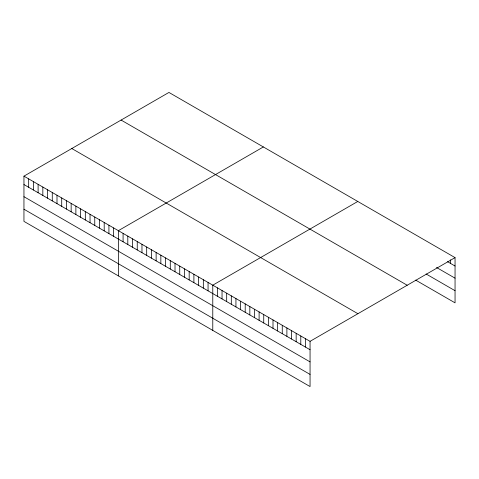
<?xml version="1.0" encoding="UTF-8"?>
<svg xmlns="http://www.w3.org/2000/svg" width="479" height="479" viewBox="0 0 479 479"><rect width="100%" height="100%" fill="white"/><g stroke="black" fill="none" stroke-linecap="round" stroke-linejoin="round"><path stroke-width="0.72" d="M23.95 176.152L310.057 341.335L310.057 386.559L23.95 221.376L23.95 176.152L168.943 92.441L455.05 257.624L455.05 302.848L415.676 280.113M263.36 146.951L118.367 230.662L118.367 275.886M357.777 201.461L212.778 285.173L212.778 330.396M310.057 341.335L455.05 257.624M447.524 261.672L455.05 266.019M436.519 267.474L455.05 278.167M426.1 273.976L455.05 290.693M121.097 120.067L407.204 285.245M71.796 148.526L357.903 313.709M23.95 184.547L310.057 349.73M23.95 196.701L310.057 361.885M23.95 209.221L310.057 374.404M450.416 259.846L450.416 263.342M305.422 338.659L305.422 347.053M300.788 335.983L300.788 344.377M296.16 333.312L296.16 341.707M291.525 330.636L291.525 339.03M286.891 327.965L286.891 336.354M282.263 325.289L282.263 333.683M277.628 322.612L277.628 331.007M273 319.942L273 328.331M268.366 317.266L268.366 325.66M263.731 314.589L263.731 322.984M259.103 311.919L259.103 320.313M254.469 309.242L254.469 317.637M249.834 306.566L249.834 314.96M245.206 303.896L245.206 312.29M240.572 301.219L240.572 309.614M235.937 298.543L235.937 306.937M231.309 295.872L231.309 304.267M226.675 293.196L226.675 301.59M222.04 290.519L222.04 298.914M217.412 287.849L217.412 296.244M208.06 282.448L208.06 290.843M203.336 279.724L203.336 288.118M198.617 276.994L198.617 285.388M193.893 274.269L193.893 282.664M189.175 271.545L189.175 279.94M184.457 268.821L184.457 277.215M179.733 266.096L179.733 274.491M175.015 263.366L175.015 271.761M170.29 260.642L170.29 269.036M165.572 257.918L165.572 266.312M160.848 255.193L160.848 263.588M156.13 252.469L156.13 260.863M151.412 249.739L151.412 258.133M146.688 247.014L146.688 255.409M141.97 244.29L141.97 252.684M137.245 241.566L137.245 249.96M132.527 238.841L132.527 247.236M127.803 236.111L127.803 244.506M123.085 233.387L123.085 241.781M113.643 227.938L113.643 236.333M108.925 225.214L108.925 233.608M104.2 222.484L104.2 230.878M99.482 219.759L99.482 228.154M94.758 217.035L94.758 225.429M90.04 214.311L90.04 222.705M85.322 211.586L85.322 219.981M80.598 208.862L80.598 217.25M75.88 206.132L75.88 214.526M71.155 203.407L71.155 211.802M66.437 200.683L66.437 209.078M61.713 197.959L61.713 206.353M56.995 195.234L56.995 203.623M52.277 192.504L52.277 200.899M47.553 189.78L47.553 198.174M42.835 187.055L42.835 195.45M38.11 184.331L38.11 192.726M33.392 181.607L33.392 189.995M28.668 178.877L28.668 187.271"/></g></svg>
